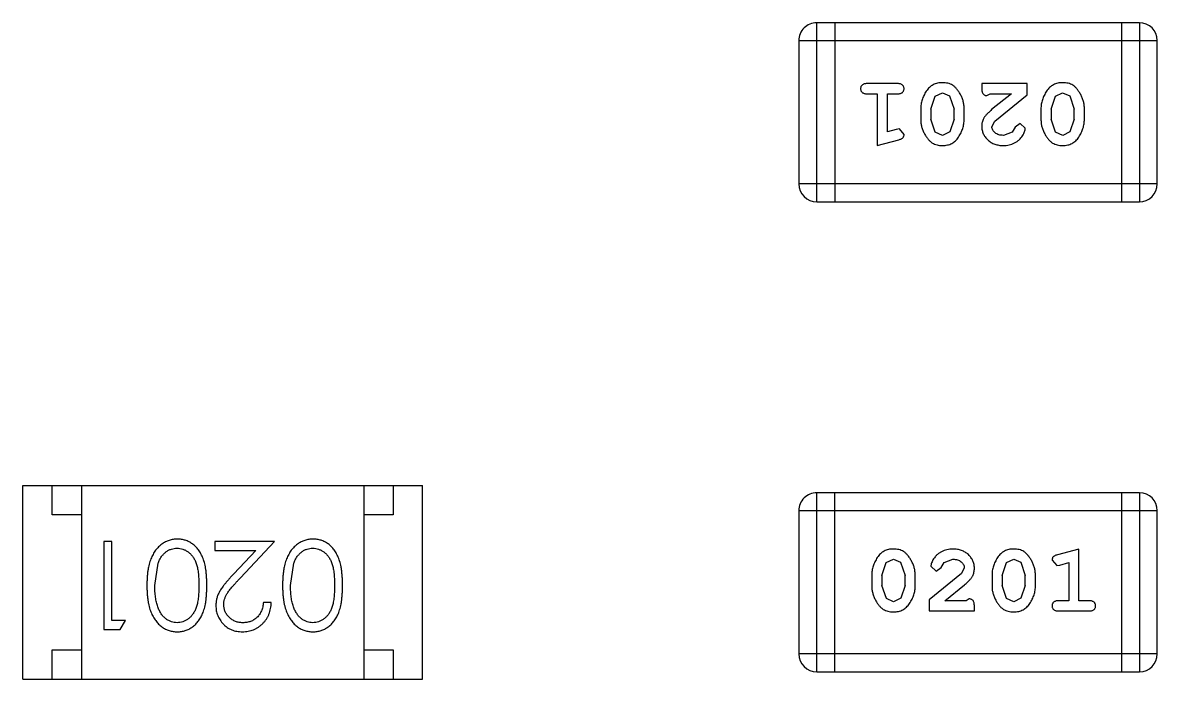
# Model space of a CAD drawing. Header units: inches. Extents: x 246 to 500, y -220 to -17.
# Drawn here: x 463.015 to 464.945, y -159.324 to -158.206 of the extents above; entities that cross this region are included whole.
import ezdxf

# ---------------------------------------------------------------- set-up
doc = ezdxf.new("R2010")
doc.units = ezdxf.units.IN
doc.header["$LTSCALE"] = 1.21
doc.header["$MEASUREMENT"] = 0
doc.layers.get('0').update_dxf_attribs({"linetype": 'CONTINUOUS'})

msp = doc.modelspace()

# ---------------------------------------------------------------- linework, layer by layer
at = {"color": 7, "linetype": 'Continuous'}
for p, q in [((464.3657, -158.5112), (464.3657, -158.2064)), ((464.9144, -158.2064), (464.3657, -158.2064)), ((464.3962, -158.2064), (464.3962, -158.5112)), ((464.8839, -158.2064), (464.8839, -158.5112)), ((464.9144, -158.2064), (464.9144, -158.5112)), ((464.3353, -158.2369), (464.9449, -158.2369)), ((464.3353, -158.2369), (464.3353, -158.4807)), ((464.9449, -158.4807), (464.9449, -158.2369)), ((464.5032, -158.31), (464.4513, -158.31)), ((464.7234, -158.31), (464.6464, -158.31)), ((464.6464, -158.31), (464.6464, -158.3179)), ((464.7234, -158.3289), (464.7234, -158.31)), ((464.4513, -158.3273), (464.4686, -158.3273)), ((464.4686, -158.3273), (464.4686, -158.4154)), ((464.4859, -158.3273), (464.5032, -158.3273)), ((464.4859, -158.3923), (464.4859, -158.3273)), ((464.5598, -158.3534), (464.5671, -158.3316)), ((464.5671, -158.3316), (464.5794, -158.3258)), ((464.5794, -158.3258), (464.5915, -158.3311)), ((464.5915, -158.3311), (464.5992, -158.3534)), ((464.655, -158.3305), (464.6605, -158.3273)), ((464.6605, -158.3273), (464.6967, -158.3273)), ((464.6967, -158.3273), (464.6631, -158.3544)), ((464.6684, -158.3739), (464.7234, -158.3289)), ((464.7643, -158.3534), (464.7716, -158.3316)), ((464.7716, -158.3316), (464.7839, -158.3258)), ((464.7839, -158.3258), (464.796, -158.3311)), ((464.796, -158.3311), (464.8037, -158.3534)), ((464.5425, -158.3531), (464.5425, -158.3708)), ((464.5598, -158.3534), (464.5598, -158.3706)), ((464.5992, -158.3706), (464.5992, -158.3534)), ((464.6165, -158.3708), (464.6165, -158.3531)), ((464.747, -158.3531), (464.747, -158.3708)), ((464.7643, -158.3534), (464.7643, -158.3706)), ((464.8037, -158.3706), (464.8037, -158.3534)), ((464.821, -158.3708), (464.821, -158.3531)), ((464.5674, -158.3929), (464.5598, -158.3706)), ((464.5992, -158.3706), (464.5919, -158.3923)), ((464.6637, -158.3836), (464.6684, -158.3739)), ((464.7115, -158.3777), (464.703, -158.3843)), ((464.7203, -158.3861), (464.7115, -158.3777)), ((464.7719, -158.3929), (464.7643, -158.3706)), ((464.8037, -158.3706), (464.7964, -158.3923)), ((464.5009, -158.3882), (464.4859, -158.3923)), ((464.5063, -158.3871), (464.5009, -158.3882)), ((464.5142, -158.3964), (464.5063, -158.3871)), ((464.5796, -158.3981), (464.5674, -158.3929)), ((464.5919, -158.3923), (464.5796, -158.3981)), ((464.698, -158.3928), (464.6832, -158.3981)), ((464.703, -158.3843), (464.698, -158.3928)), ((464.7841, -158.3981), (464.7719, -158.3929)), ((464.7964, -158.3923), (464.7841, -158.3981)), ((464.4686, -158.4154), (464.5052, -158.4056)), ((464.9449, -158.4807), (464.3353, -158.4807)), ((464.3657, -158.5112), (464.9144, -158.5112)), ((463.0152, -158.9936), (463.6952, -158.9936)), ((463.0152, -159.3236), (463.0152, -158.9936)), ((463.0652, -159.0436), (463.0652, -158.9936)), ((463.1152, -158.9936), (463.1152, -159.3236)), ((463.5952, -158.9936), (463.5952, -159.3236)), ((463.6452, -158.9936), (463.6452, -159.0436)), ((463.6952, -159.3236), (463.6952, -158.9936)), ((464.9145, -159.0062), (464.3658, -159.0062)), ((464.3658, -159.311), (464.3658, -159.0062)), ((464.3963, -159.311), (464.3963, -159.0062)), ((464.884, -159.0062), (464.884, -159.311)), ((464.9145, -159.0062), (464.9145, -159.311)), ((463.1152, -159.0436), (463.0652, -159.0436)), ((463.6452, -159.0436), (463.5952, -159.0436)), ((464.3354, -159.0366), (464.945, -159.0366)), ((464.3354, -159.0366), (464.3354, -159.2805)), ((464.945, -159.2805), (464.945, -159.0366)), ((463.1668, -159.0889), (463.1533, -159.0889)), ((463.1533, -159.0889), (463.1533, -159.2389)), ((463.1668, -159.2235), (463.1668, -159.0889)), ((463.4437, -159.0889), (463.3418, -159.0889)), ((463.3418, -159.0889), (463.3418, -159.1043)), ((463.3856, -159.151), (463.4437, -159.0889)), ((463.3418, -159.1043), (463.4116, -159.1043)), ((463.4116, -159.1043), (463.3741, -159.1443)), ((464.8116, -159.1019), (464.7751, -159.1118)), ((464.8116, -159.19), (464.8116, -159.1019)), ((463.2399, -159.1639), (463.2456, -159.1262)), ((463.4707, -159.1639), (463.4763, -159.1262)), ((464.4766, -159.1468), (464.4838, -159.125)), ((464.4838, -159.125), (464.4962, -159.1192)), ((464.4962, -159.1192), (464.5083, -159.1245)), ((464.5083, -159.1245), (464.5159, -159.1468)), ((464.5599, -159.1312), (464.5688, -159.1397)), ((464.5772, -159.1331), (464.5822, -159.1246)), ((464.5822, -159.1246), (464.5971, -159.1192)), ((464.6811, -159.1468), (464.6883, -159.125)), ((464.6883, -159.125), (464.7007, -159.1192)), ((464.7007, -159.1192), (464.7128, -159.1245)), ((464.7128, -159.1245), (464.7204, -159.1468)), ((464.766, -159.121), (464.7739, -159.1302)), ((464.7739, -159.1302), (464.7793, -159.1292)), ((464.7793, -159.1292), (464.7943, -159.1251)), ((464.7943, -159.1251), (464.7943, -159.19)), ((464.4592, -159.1465), (464.4592, -159.1643)), ((464.4766, -159.1468), (464.4766, -159.164)), ((464.5159, -159.164), (464.5159, -159.1468)), ((464.5332, -159.1643), (464.5332, -159.1465)), ((464.6118, -159.1435), (464.5568, -159.1884)), ((464.5688, -159.1397), (464.5772, -159.1331)), ((464.6166, -159.1338), (464.6118, -159.1435)), ((464.6638, -159.1465), (464.6638, -159.1643)), ((464.6811, -159.1468), (464.6811, -159.164)), ((464.7204, -159.164), (464.7204, -159.1468)), ((464.7377, -159.1643), (464.7377, -159.1465)), ((464.4842, -159.1863), (464.4766, -159.164)), ((464.5159, -159.164), (464.5086, -159.1858)), ((464.5835, -159.19), (464.6171, -159.163)), ((464.6887, -159.1863), (464.6811, -159.164)), ((464.7204, -159.164), (464.7131, -159.1858)), ((464.4963, -159.1916), (464.4842, -159.1863)), ((464.5086, -159.1858), (464.4963, -159.1916)), ((464.5568, -159.1884), (464.5568, -159.2073)), ((464.6252, -159.1869), (464.6197, -159.19)), ((464.7008, -159.1916), (464.6887, -159.1863)), ((464.7131, -159.1858), (464.7008, -159.1916)), ((463.438, -159.1927), (463.4245, -159.1927)), ((464.5568, -159.2073), (464.6339, -159.2073)), ((464.6197, -159.19), (464.5835, -159.19)), ((464.6339, -159.2073), (464.6339, -159.1995)), ((464.7943, -159.19), (464.777, -159.19)), ((464.777, -159.2073), (464.8289, -159.2073)), ((464.8289, -159.19), (464.8116, -159.19)), ((463.1899, -159.2235), (463.1668, -159.2235)), ((463.1811, -159.2389), (463.1899, -159.2235)), ((463.1533, -159.2389), (463.1811, -159.2389)), ((463.0652, -159.2736), (463.1152, -159.2736)), ((463.0652, -159.3236), (463.0652, -159.2736)), ((463.5952, -159.2736), (463.6452, -159.2736)), ((463.6452, -159.2736), (463.6452, -159.3236)), ((464.945, -159.2805), (464.3354, -159.2805)), ((463.0152, -159.3236), (463.6952, -159.3236)), ((464.3658, -159.311), (464.9145, -159.311))]:
    msp.add_line(p, q, dxfattribs=at)
for centre, start, end in [((464.3657, -158.2369), 89.9999, 179.9999), ((464.9144, -158.2369), 359.9999, 89.9999), ((464.3657, -158.4807), 179.9999, 269.9999), ((464.9144, -158.4807), 269.9999, 359.9999), ((464.3658, -159.0366), 89.9999, 179.9999), ((464.9145, -159.0366), 359.9999, 89.9999), ((464.3658, -159.2805), 179.9999, 269.9999), ((464.9145, -159.2805), 269.9999, 359.9999)]:
    msp.add_arc(centre, 0.0305, start, end, dxfattribs=at)
for points, knots in [([(464.4513, -158.31), (464.4504, -158.3101), (464.4487, -158.3101), (464.4464, -158.3106), (464.4444, -158.3113), (464.4429, -158.3124), (464.4417, -158.3137), (464.4409, -158.3152), (464.4404, -158.3169), (464.4403, -158.3181), (464.4403, -158.3187)], [0, 0, 0, 0, 0.169012, 0.317488, 0.445429, 0.560977, 0.67065, 0.776666, 0.88492, 1, 1, 1, 1]), ([(464.4403, -158.3187), (464.4403, -158.3193), (464.4404, -158.3205), (464.4409, -158.3222), (464.4417, -158.3237), (464.4429, -158.325), (464.4444, -158.3261), (464.4464, -158.3268), (464.4487, -158.3273), (464.4504, -158.3273), (464.4513, -158.3273)], [0, 0, 0, 0, 0.11517, 0.223509, 0.328254, 0.438012, 0.553651, 0.682263, 0.830856, 1, 1, 1, 1]), ([(464.5142, -158.3187), (464.5142, -158.3181), (464.5141, -158.3169), (464.5136, -158.3152), (464.5128, -158.3137), (464.5116, -158.3124), (464.5101, -158.3113), (464.5081, -158.3106), (464.5058, -158.3101), (464.5041, -158.3101), (464.5032, -158.31)], [0, 0, 0, 0, 0.115051, 0.223278, 0.329269, 0.437893, 0.554681, 0.682591, 0.83103, 1, 1, 1, 1]), ([(464.5032, -158.3273), (464.5041, -158.3273), (464.5058, -158.3273), (464.5081, -158.3268), (464.5101, -158.3261), (464.5116, -158.325), (464.5128, -158.3237), (464.5136, -158.3222), (464.5141, -158.3205), (464.5142, -158.3193), (464.5142, -158.3187)], [0, 0, 0, 0, 0.169102, 0.317658, 0.446239, 0.563118, 0.671828, 0.776546, 0.884858, 1, 1, 1, 1]), ([(464.5794, -158.3085), (464.578, -158.3085), (464.5752, -158.3086), (464.5711, -158.3093), (464.5672, -158.3104), (464.5637, -158.312), (464.5603, -158.314), (464.5573, -158.3166), (464.5545, -158.3195), (464.552, -158.3229), (464.5498, -158.3265), (464.5479, -158.3302), (464.5462, -158.3339), (464.5449, -158.3376), (464.5438, -158.3414), (464.5431, -158.3453), (464.5426, -158.3492), (464.5426, -158.3518), (464.5425, -158.3531)], [0, 0, 0, 0, 0.067217, 0.131051, 0.19272, 0.252824, 0.312745, 0.373449, 0.436041, 0.501494, 0.567761, 0.632087, 0.695096, 0.757109, 0.817993, 0.878657, 0.939311, 1, 1, 1, 1]), ([(464.6165, -158.3531), (464.6165, -158.352), (464.6164, -158.3499), (464.6161, -158.3467), (464.6156, -158.3436), (464.6149, -158.3405), (464.6141, -158.3374), (464.6129, -158.3345), (464.6117, -158.3315), (464.6102, -158.3286), (464.6086, -158.3259), (464.607, -158.3233), (464.6053, -158.321), (464.6037, -158.3189), (464.602, -158.3171), (464.6003, -158.3154), (464.5986, -158.314), (464.5962, -158.3124), (464.593, -158.3108), (464.5888, -158.3094), (464.5843, -158.3086), (464.5811, -158.3085), (464.5794, -158.3085)], [0, 0, 0, 0, 0.049886, 0.09882, 0.148132, 0.19689, 0.246038, 0.295176, 0.345305, 0.395692, 0.445312, 0.491875, 0.535813, 0.577009, 0.616081, 0.652689, 0.687585, 0.720206, 0.785062, 0.85223, 0.923759, 1, 1, 1, 1]), ([(464.6464, -158.3179), (464.6464, -158.319), (464.6464, -158.321), (464.6469, -158.3237), (464.6475, -158.3259), (464.6486, -158.3276), (464.6499, -158.3289), (464.6514, -158.3298), (464.6532, -158.3304), (464.6544, -158.3305), (464.655, -158.3305)], [0, 0, 0, 0, 0.1844, 0.34094, 0.473574, 0.586824, 0.690029, 0.789175, 0.890445, 1, 1, 1, 1]), ([(464.7839, -158.3085), (464.7825, -158.3085), (464.7797, -158.3086), (464.7756, -158.3093), (464.7717, -158.3104), (464.7682, -158.312), (464.7648, -158.314), (464.7618, -158.3166), (464.759, -158.3195), (464.7566, -158.3229), (464.7544, -158.3265), (464.7524, -158.3302), (464.7507, -158.3339), (464.7494, -158.3376), (464.7484, -158.3414), (464.7476, -158.3453), (464.7471, -158.3492), (464.7471, -158.3518), (464.747, -158.3531)], [0, 0, 0, 0, 0.067217, 0.131051, 0.19272, 0.252824, 0.312745, 0.373449, 0.436041, 0.501494, 0.567761, 0.632087, 0.695096, 0.757109, 0.817993, 0.878657, 0.939311, 1, 1, 1, 1]), ([(464.821, -158.3531), (464.821, -158.352), (464.8209, -158.3499), (464.8206, -158.3467), (464.8201, -158.3436), (464.8194, -158.3405), (464.8186, -158.3374), (464.8174, -158.3345), (464.8162, -158.3315), (464.8147, -158.3286), (464.8131, -158.3259), (464.8115, -158.3233), (464.8098, -158.321), (464.8082, -158.3189), (464.8065, -158.3171), (464.8048, -158.3154), (464.8031, -158.314), (464.8007, -158.3124), (464.7975, -158.3108), (464.7933, -158.3094), (464.7888, -158.3086), (464.7856, -158.3085), (464.7839, -158.3085)], [0, 0, 0, 0, 0.049886, 0.09882, 0.148132, 0.19689, 0.246038, 0.295176, 0.345305, 0.395692, 0.445312, 0.491875, 0.535813, 0.577009, 0.616081, 0.652689, 0.687585, 0.720206, 0.785062, 0.85223, 0.923759, 1, 1, 1, 1]), ([(464.6631, -158.3544), (464.6622, -158.3552), (464.6606, -158.3566), (464.6582, -158.3589), (464.6561, -158.361), (464.6542, -158.363), (464.6526, -158.3648), (464.6512, -158.3666), (464.6501, -158.3682), (464.649, -158.3703), (464.6479, -158.3728), (464.647, -158.376), (464.6465, -158.3793), (464.6464, -158.3815), (464.6464, -158.3827)], [0, 0, 0, 0, 0.103002, 0.197728, 0.285279, 0.365235, 0.437224, 0.502446, 0.560545, 0.611446, 0.707576, 0.80349, 0.900532, 1, 1, 1, 1]), ([(464.5425, -158.3708), (464.5426, -158.3719), (464.5426, -158.3741), (464.5429, -158.3772), (464.5434, -158.3804), (464.5441, -158.3835), (464.545, -158.3865), (464.5461, -158.3895), (464.5474, -158.3925), (464.5489, -158.3954), (464.5505, -158.3981), (464.5521, -158.4007), (464.5538, -158.403), (464.5555, -158.4051), (464.5572, -158.407), (464.5589, -158.4086), (464.5606, -158.41), (464.563, -158.4116), (464.5662, -158.4132), (464.5703, -158.4145), (464.5749, -158.4153), (464.578, -158.4154), (464.5797, -158.4154)], [0, 0, 0, 0, 0.049855, 0.099516, 0.148482, 0.19758, 0.246804, 0.296268, 0.346517, 0.397047, 0.446826, 0.49336, 0.537801, 0.579207, 0.617974, 0.654833, 0.689171, 0.722088, 0.786392, 0.853518, 0.924186, 1, 1, 1, 1]), ([(464.5797, -158.4154), (464.5811, -158.4154), (464.5839, -158.4153), (464.588, -158.4146), (464.5918, -158.4135), (464.5954, -158.4119), (464.5987, -158.4098), (464.6018, -158.4073), (464.6046, -158.4044), (464.607, -158.401), (464.6092, -158.3974), (464.6111, -158.3937), (464.6128, -158.39), (464.6141, -158.3862), (464.6152, -158.3824), (464.6159, -158.3786), (464.6164, -158.3747), (464.6164, -158.3721), (464.6165, -158.3708)], [0, 0, 0, 0, 0.06692, 0.130834, 0.19258, 0.252759, 0.312631, 0.373411, 0.436359, 0.501894, 0.568244, 0.632472, 0.69556, 0.757163, 0.818592, 0.878885, 0.939235, 1, 1, 1, 1]), ([(464.747, -158.3708), (464.7471, -158.3719), (464.7471, -158.3741), (464.7474, -158.3772), (464.7479, -158.3804), (464.7486, -158.3835), (464.7495, -158.3865), (464.7506, -158.3895), (464.7519, -158.3925), (464.7534, -158.3954), (464.755, -158.3981), (464.7567, -158.4007), (464.7583, -158.403), (464.76, -158.4051), (464.7617, -158.407), (464.7634, -158.4086), (464.7651, -158.41), (464.7675, -158.4116), (464.7707, -158.4132), (464.7748, -158.4145), (464.7794, -158.4153), (464.7826, -158.4154), (464.7842, -158.4154)], [0, 0, 0, 0, 0.049855, 0.099516, 0.148482, 0.19758, 0.246804, 0.296268, 0.346517, 0.397047, 0.446826, 0.49336, 0.537801, 0.579207, 0.617974, 0.654833, 0.689171, 0.722088, 0.786392, 0.853518, 0.924186, 1, 1, 1, 1]), ([(464.7842, -158.4154), (464.7856, -158.4154), (464.7884, -158.4153), (464.7925, -158.4146), (464.7964, -158.4135), (464.7999, -158.4119), (464.8032, -158.4098), (464.8063, -158.4073), (464.8091, -158.4044), (464.8115, -158.401), (464.8137, -158.3974), (464.8157, -158.3937), (464.8173, -158.39), (464.8186, -158.3862), (464.8197, -158.3824), (464.8204, -158.3786), (464.8209, -158.3747), (464.821, -158.3721), (464.821, -158.3708)], [0, 0, 0, 0, 0.06692, 0.130834, 0.19258, 0.252759, 0.312631, 0.373411, 0.436359, 0.501894, 0.568244, 0.632472, 0.69556, 0.757163, 0.818592, 0.878885, 0.939235, 1, 1, 1, 1]), ([(464.5052, -158.4056), (464.506, -158.4053), (464.5076, -158.4048), (464.5097, -158.404), (464.5113, -158.4031), (464.5125, -158.4021), (464.5133, -158.4009), (464.5138, -158.3995), (464.5142, -158.398), (464.5142, -158.397), (464.5142, -158.3964)], [0, 0, 0, 0, 0.187321, 0.344927, 0.475328, 0.579604, 0.674244, 0.773631, 0.882025, 1, 1, 1, 1]), ([(464.6464, -158.3827), (464.6464, -158.3838), (464.6465, -158.386), (464.6469, -158.3892), (464.6478, -158.3923), (464.6489, -158.3953), (464.6504, -158.3982), (464.6521, -158.4009), (464.6542, -158.4035), (464.6566, -158.4059), (464.6593, -158.4081), (464.6621, -158.4101), (464.6652, -158.4118), (464.6684, -158.4131), (464.6718, -158.4141), (464.6754, -158.4149), (464.6792, -158.4154), (464.6817, -158.4154), (464.683, -158.4154)], [0, 0, 0, 0, 0.060981, 0.120256, 0.178148, 0.236115, 0.293993, 0.352864, 0.413358, 0.476056, 0.539296, 0.602396, 0.665116, 0.728325, 0.792919, 0.859317, 0.928302, 1, 1, 1, 1]), ([(464.6832, -158.3981), (464.6818, -158.3981), (464.6791, -158.398), (464.6752, -158.3972), (464.6719, -158.3958), (464.669, -158.3939), (464.6667, -158.3916), (464.6649, -158.3891), (464.6639, -158.3864), (464.6637, -158.3845), (464.6637, -158.3836)], [0, 0, 0, 0, 0.156344, 0.299348, 0.4327, 0.561, 0.682299, 0.791883, 0.89611, 1, 1, 1, 1]), ([(464.683, -158.4154), (464.6847, -158.4154), (464.6881, -158.4153), (464.693, -158.4144), (464.6978, -158.413), (464.7023, -158.411), (464.7064, -158.4086), (464.7101, -158.4057), (464.7132, -158.4025), (464.7157, -158.3989), (464.7177, -158.3953), (464.7192, -158.392), (464.7201, -158.389), (464.7202, -158.387), (464.7203, -158.3861)], [0, 0, 0, 0, 0.098286, 0.193983, 0.289056, 0.384352, 0.477435, 0.566197, 0.652355, 0.737986, 0.818188, 0.887401, 0.94802, 1, 1, 1, 1]), ([(463.2782, -159.0851), (463.277, -159.0851), (463.2746, -159.0851), (463.2711, -159.0856), (463.2677, -159.0862), (463.2643, -159.0871), (463.2611, -159.0884), (463.2579, -159.0898), (463.2548, -159.0916), (463.2518, -159.0935), (463.2489, -159.0958), (463.2462, -159.0983), (463.2436, -159.1011), (463.2411, -159.1041), (463.2389, -159.1074), (463.2368, -159.111), (463.2349, -159.1148), (463.2331, -159.1189), (463.2315, -159.1233), (463.2302, -159.128), (463.229, -159.1331), (463.228, -159.1385), (463.2273, -159.1444), (463.2268, -159.1505), (463.2265, -159.1571), (463.2265, -159.1615), (463.2264, -159.1638)], [0, 0, 0, 0, 0.033824, 0.067298, 0.10028, 0.133019, 0.165736, 0.198792, 0.232372, 0.266409, 0.301016, 0.336196, 0.371972, 0.408574, 0.446394, 0.485225, 0.525372, 0.567224, 0.611081, 0.65775, 0.70702, 0.759235, 0.814484, 0.873227, 0.934937, 1, 1, 1, 1]), ([(463.3283, -159.1638), (463.3283, -159.1615), (463.3283, -159.1568), (463.328, -159.15), (463.3275, -159.1437), (463.3268, -159.1377), (463.3259, -159.1322), (463.3248, -159.1271), (463.3235, -159.1223), (463.322, -159.118), (463.3203, -159.114), (463.3184, -159.1103), (463.3164, -159.1068), (463.3142, -159.1036), (463.3119, -159.1006), (463.3095, -159.0979), (463.3068, -159.0955), (463.304, -159.0933), (463.3011, -159.0914), (463.2981, -159.0897), (463.295, -159.0882), (463.2918, -159.0871), (463.2885, -159.0862), (463.2852, -159.0855), (463.2817, -159.0851), (463.2794, -159.0851), (463.2782, -159.0851)], [0, 0, 0, 0, 0.068113, 0.132564, 0.193427, 0.250218, 0.303569, 0.353576, 0.400235, 0.443586, 0.484619, 0.524292, 0.56238, 0.599049, 0.63494, 0.669782, 0.704009, 0.737842, 0.771098, 0.803896, 0.836415, 0.868639, 0.900715, 0.933378, 0.966213, 1, 1, 1, 1]), ([(463.509, -159.0851), (463.5078, -159.0851), (463.5054, -159.0851), (463.5019, -159.0856), (463.4984, -159.0862), (463.4951, -159.0871), (463.4918, -159.0884), (463.4886, -159.0898), (463.4856, -159.0916), (463.4825, -159.0935), (463.4797, -159.0958), (463.4769, -159.0983), (463.4743, -159.1011), (463.4719, -159.1041), (463.4697, -159.1074), (463.4676, -159.111), (463.4657, -159.1148), (463.4639, -159.1189), (463.4623, -159.1233), (463.461, -159.128), (463.4598, -159.1331), (463.4588, -159.1385), (463.4581, -159.1444), (463.4576, -159.1505), (463.4573, -159.1571), (463.4572, -159.1615), (463.4572, -159.1638)], [0, 0, 0, 0, 0.033824, 0.067298, 0.10028, 0.133019, 0.165736, 0.198792, 0.232372, 0.266409, 0.301016, 0.336196, 0.371972, 0.408574, 0.446394, 0.485225, 0.525372, 0.567224, 0.611081, 0.65775, 0.70702, 0.759235, 0.814484, 0.873227, 0.934937, 1, 1, 1, 1]), ([(463.5591, -159.1638), (463.5591, -159.1615), (463.5591, -159.1568), (463.5588, -159.15), (463.5583, -159.1437), (463.5576, -159.1377), (463.5567, -159.1322), (463.5556, -159.1271), (463.5543, -159.1223), (463.5528, -159.118), (463.5511, -159.114), (463.5492, -159.1103), (463.5472, -159.1068), (463.545, -159.1036), (463.5427, -159.1006), (463.5402, -159.0979), (463.5376, -159.0955), (463.5348, -159.0933), (463.5319, -159.0914), (463.5289, -159.0897), (463.5258, -159.0882), (463.5226, -159.0871), (463.5193, -159.0862), (463.5159, -159.0855), (463.5125, -159.0851), (463.5102, -159.0851), (463.509, -159.0851)], [0, 0, 0, 0, 0.068113, 0.132564, 0.193427, 0.250218, 0.303569, 0.353576, 0.400235, 0.443586, 0.484619, 0.524292, 0.56238, 0.599049, 0.63494, 0.669782, 0.704009, 0.737842, 0.771098, 0.803896, 0.836415, 0.868639, 0.900715, 0.933378, 0.966213, 1, 1, 1, 1]), ([(463.2456, -159.1262), (463.246, -159.1251), (463.2467, -159.1231), (463.248, -159.1202), (463.2495, -159.1174), (463.2511, -159.1149), (463.2529, -159.1126), (463.2547, -159.1105), (463.2567, -159.1086), (463.2595, -159.1063), (463.2632, -159.104), (463.2679, -159.102), (463.2728, -159.1006), (463.2761, -159.1005), (463.2777, -159.1004)], [0, 0, 0, 0, 0.075949, 0.148549, 0.218996, 0.286119, 0.351826, 0.416074, 0.478265, 0.540325, 0.660405, 0.774606, 0.887187, 1, 1, 1, 1]), ([(463.2777, -159.1004), (463.2794, -159.1005), (463.2827, -159.1007), (463.2876, -159.102), (463.2923, -159.1041), (463.2961, -159.1064), (463.2989, -159.1087), (463.301, -159.1107), (463.3029, -159.1128), (463.3047, -159.1151), (463.3063, -159.1176), (463.3077, -159.1203), (463.3091, -159.1232), (463.3104, -159.1264), (463.3114, -159.1298), (463.3124, -159.1335), (463.3131, -159.1377), (463.3138, -159.1422), (463.3143, -159.1471), (463.3146, -159.1524), (463.3149, -159.158), (463.3149, -159.1619), (463.3149, -159.1639)], [0, 0, 0, 0, 0.060034, 0.120278, 0.182348, 0.247919, 0.281641, 0.315701, 0.350322, 0.385703, 0.421819, 0.459196, 0.497866, 0.538301, 0.58121, 0.628183, 0.679403, 0.734699, 0.794074, 0.858416, 0.927049, 1, 1, 1, 1]), ([(463.4763, -159.1262), (463.4767, -159.1251), (463.4775, -159.1231), (463.4788, -159.1202), (463.4803, -159.1174), (463.4819, -159.1149), (463.4836, -159.1126), (463.4855, -159.1105), (463.4875, -159.1086), (463.4903, -159.1063), (463.494, -159.104), (463.4987, -159.102), (463.5035, -159.1006), (463.5069, -159.1005), (463.5085, -159.1004)], [0, 0, 0, 0, 0.075949, 0.148549, 0.218996, 0.286119, 0.351826, 0.416074, 0.478265, 0.540325, 0.660405, 0.774606, 0.887187, 1, 1, 1, 1]), ([(463.5085, -159.1004), (463.5102, -159.1005), (463.5135, -159.1007), (463.5183, -159.102), (463.5231, -159.1041), (463.5268, -159.1064), (463.5297, -159.1087), (463.5318, -159.1107), (463.5336, -159.1128), (463.5354, -159.1151), (463.5371, -159.1176), (463.5385, -159.1203), (463.5399, -159.1232), (463.5411, -159.1264), (463.5422, -159.1298), (463.5431, -159.1335), (463.5439, -159.1377), (463.5446, -159.1422), (463.545, -159.1471), (463.5454, -159.1524), (463.5456, -159.158), (463.5457, -159.1619), (463.5457, -159.1639)], [0, 0, 0, 0, 0.060034, 0.120278, 0.182348, 0.247919, 0.281641, 0.315701, 0.350322, 0.385703, 0.421819, 0.459196, 0.497866, 0.538301, 0.58121, 0.628183, 0.679403, 0.734699, 0.794074, 0.858416, 0.927049, 1, 1, 1, 1]), ([(464.496, -159.1019), (464.4946, -159.102), (464.4918, -159.102), (464.4877, -159.1027), (464.4839, -159.1039), (464.4803, -159.1055), (464.477, -159.1075), (464.474, -159.11), (464.4712, -159.113), (464.4687, -159.1164), (464.4665, -159.12), (464.4646, -159.1237), (464.4629, -159.1274), (464.4616, -159.1311), (464.4605, -159.1349), (464.4598, -159.1388), (464.4593, -159.1426), (464.4593, -159.1452), (464.4592, -159.1465)], [0, 0, 0, 0, 0.06692, 0.130834, 0.19258, 0.252759, 0.312631, 0.373411, 0.436359, 0.501894, 0.568244, 0.632472, 0.69556, 0.757163, 0.818592, 0.878885, 0.939235, 1, 1, 1, 1]), ([(464.5332, -159.1465), (464.5332, -159.1455), (464.5331, -159.1433), (464.5328, -159.1401), (464.5323, -159.137), (464.5316, -159.1339), (464.5307, -159.1308), (464.5296, -159.1278), (464.5283, -159.1249), (464.5268, -159.122), (464.5252, -159.1193), (464.5236, -159.1167), (464.5219, -159.1144), (464.5202, -159.1123), (464.5185, -159.1104), (464.5168, -159.1088), (464.5151, -159.1073), (464.5127, -159.1058), (464.5095, -159.1042), (464.5054, -159.1029), (464.5008, -159.1021), (464.4977, -159.102), (464.496, -159.1019)], [0, 0, 0, 0, 0.049855, 0.099516, 0.148482, 0.19758, 0.246804, 0.296268, 0.346517, 0.397047, 0.446826, 0.49336, 0.537801, 0.579207, 0.617974, 0.654833, 0.689171, 0.722088, 0.786392, 0.853518, 0.924186, 1, 1, 1, 1]), ([(464.5972, -159.1019), (464.5955, -159.102), (464.5921, -159.1021), (464.5872, -159.103), (464.5825, -159.1044), (464.578, -159.1064), (464.5738, -159.1088), (464.5702, -159.1117), (464.567, -159.1149), (464.5645, -159.1185), (464.5625, -159.1221), (464.5611, -159.1254), (464.5601, -159.1284), (464.56, -159.1303), (464.5599, -159.1312)], [0, 0, 0, 0, 0.098286, 0.193983, 0.289056, 0.384352, 0.477435, 0.566197, 0.652355, 0.737986, 0.818188, 0.887401, 0.94802, 1, 1, 1, 1]), ([(464.6339, -159.1347), (464.6338, -159.1336), (464.6338, -159.1314), (464.6333, -159.1281), (464.6325, -159.125), (464.6313, -159.1221), (464.6299, -159.1192), (464.6281, -159.1165), (464.626, -159.1139), (464.6236, -159.1115), (464.6209, -159.1092), (464.6181, -159.1073), (464.6151, -159.1056), (464.6118, -159.1042), (464.6084, -159.1032), (464.6049, -159.1024), (464.6011, -159.102), (464.5985, -159.102), (464.5972, -159.1019)], [0, 0, 0, 0, 0.060981, 0.120256, 0.178148, 0.236115, 0.293993, 0.352864, 0.413358, 0.476056, 0.539296, 0.602396, 0.665116, 0.728325, 0.792919, 0.859317, 0.928302, 1, 1, 1, 1]), ([(464.7006, -159.1019), (464.6991, -159.102), (464.6963, -159.102), (464.6922, -159.1027), (464.6884, -159.1039), (464.6848, -159.1055), (464.6815, -159.1075), (464.6785, -159.11), (464.6757, -159.113), (464.6732, -159.1164), (464.671, -159.12), (464.6691, -159.1237), (464.6674, -159.1274), (464.6661, -159.1311), (464.665, -159.1349), (464.6643, -159.1388), (464.6638, -159.1426), (464.6638, -159.1452), (464.6638, -159.1465)], [0, 0, 0, 0, 0.06692, 0.130834, 0.19258, 0.252759, 0.312631, 0.373411, 0.436359, 0.501894, 0.568244, 0.632472, 0.69556, 0.757163, 0.818592, 0.878885, 0.939235, 1, 1, 1, 1]), ([(464.7377, -159.1465), (464.7377, -159.1455), (464.7376, -159.1433), (464.7373, -159.1401), (464.7368, -159.137), (464.7361, -159.1339), (464.7352, -159.1308), (464.7341, -159.1278), (464.7328, -159.1249), (464.7313, -159.122), (464.7297, -159.1193), (464.7281, -159.1167), (464.7264, -159.1144), (464.7248, -159.1123), (464.723, -159.1104), (464.7213, -159.1088), (464.7196, -159.1073), (464.7172, -159.1058), (464.7141, -159.1042), (464.7099, -159.1029), (464.7053, -159.1021), (464.7022, -159.102), (464.7006, -159.1019)], [0, 0, 0, 0, 0.049855, 0.099516, 0.148482, 0.19758, 0.246804, 0.296268, 0.346517, 0.397047, 0.446826, 0.49336, 0.537801, 0.579207, 0.617974, 0.654833, 0.689171, 0.722088, 0.786392, 0.853518, 0.924186, 1, 1, 1, 1]), ([(464.7751, -159.1118), (464.7742, -159.1121), (464.7726, -159.1125), (464.7706, -159.1134), (464.7689, -159.1143), (464.7677, -159.1153), (464.7669, -159.1165), (464.7664, -159.1178), (464.766, -159.1193), (464.766, -159.1204), (464.766, -159.121)], [0, 0, 0, 0, 0.187321, 0.344927, 0.475328, 0.579604, 0.674244, 0.773631, 0.882025, 1, 1, 1, 1]), ([(464.5971, -159.1192), (464.5985, -159.1193), (464.6012, -159.1194), (464.605, -159.1202), (464.6084, -159.1216), (464.6112, -159.1235), (464.6136, -159.1258), (464.6153, -159.1282), (464.6164, -159.1309), (464.6165, -159.1328), (464.6166, -159.1338)], [0, 0, 0, 0, 0.156344, 0.299348, 0.4327, 0.561, 0.682299, 0.791883, 0.89611, 1, 1, 1, 1]), ([(463.3741, -159.1443), (463.3726, -159.1459), (463.3699, -159.1488), (463.3659, -159.1532), (463.3624, -159.1573), (463.3592, -159.1612), (463.3563, -159.1648), (463.3539, -159.1682), (463.3518, -159.1714), (463.3494, -159.1752), (463.3471, -159.1799), (463.3452, -159.1858), (463.344, -159.1919), (463.3438, -159.1961), (463.3437, -159.1982)], [0, 0, 0, 0, 0.09953, 0.192079, 0.277712, 0.357454, 0.429648, 0.495771, 0.555538, 0.608657, 0.707578, 0.804328, 0.901298, 1, 1, 1, 1]), ([(464.6171, -159.163), (464.618, -159.1622), (464.6197, -159.1607), (464.622, -159.1585), (464.6242, -159.1564), (464.626, -159.1544), (464.6276, -159.1525), (464.629, -159.1508), (464.6301, -159.1491), (464.6312, -159.1471), (464.6323, -159.1445), (464.6332, -159.1414), (464.6338, -159.1381), (464.6338, -159.1358), (464.6339, -159.1347)], [0, 0, 0, 0, 0.103002, 0.197728, 0.285279, 0.365235, 0.437224, 0.502446, 0.560545, 0.611446, 0.707576, 0.80349, 0.900532, 1, 1, 1, 1]), ([(463.2264, -159.1638), (463.2265, -159.1661), (463.2265, -159.1706), (463.2268, -159.1772), (463.2273, -159.1834), (463.2281, -159.1892), (463.229, -159.1947), (463.2302, -159.1998), (463.2316, -159.2046), (463.2332, -159.209), (463.235, -159.2131), (463.2369, -159.2169), (463.2391, -159.2205), (463.2413, -159.2238), (463.2437, -159.2268), (463.2463, -159.2296), (463.249, -159.2321), (463.2519, -159.2344), (463.2548, -159.2364), (463.2579, -159.2381), (463.2611, -159.2395), (463.2644, -159.2407), (463.2677, -159.2416), (463.2711, -159.2423), (463.2746, -159.2427), (463.277, -159.2427), (463.2782, -159.2427)], [0, 0, 0, 0, 0.065278, 0.127205, 0.186168, 0.241675, 0.294115, 0.343609, 0.390387, 0.434463, 0.476646, 0.517002, 0.555936, 0.593716, 0.630057, 0.665601, 0.700745, 0.734917, 0.768681, 0.802087, 0.834849, 0.867433, 0.900138, 0.932806, 0.966212, 1, 1, 1, 1]), ([(463.2777, -159.2274), (463.2761, -159.2273), (463.2728, -159.2271), (463.268, -159.2259), (463.2633, -159.2237), (463.2596, -159.2214), (463.2567, -159.2191), (463.2547, -159.2171), (463.2527, -159.2149), (463.2509, -159.2124), (463.2492, -159.2097), (463.2477, -159.2067), (463.2462, -159.2035), (463.2449, -159.2001), (463.2437, -159.1964), (463.2426, -159.1925), (463.2418, -159.1884), (463.2411, -159.184), (463.2406, -159.1793), (463.2401, -159.1744), (463.24, -159.1692), (463.2399, -159.1657), (463.2399, -159.1639)], [0, 0, 0, 0, 0.059689, 0.119507, 0.181075, 0.246162, 0.279894, 0.314468, 0.350403, 0.387474, 0.426147, 0.466624, 0.508745, 0.553328, 0.600058, 0.649177, 0.700552, 0.754894, 0.811825, 0.871514, 0.934319, 1, 1, 1, 1]), ([(463.3149, -159.1639), (463.3149, -159.1659), (463.3149, -159.1698), (463.3146, -159.1755), (463.3143, -159.1808), (463.3137, -159.1857), (463.3132, -159.1902), (463.3123, -159.1943), (463.3114, -159.1981), (463.3103, -159.2015), (463.3091, -159.2046), (463.3077, -159.2075), (463.3062, -159.2102), (463.3046, -159.2127), (463.3028, -159.2151), (463.301, -159.2172), (463.2989, -159.2191), (463.2961, -159.2214), (463.2923, -159.2237), (463.2876, -159.2259), (463.2827, -159.2271), (463.2794, -159.2273), (463.2777, -159.2274)], [0, 0, 0, 0, 0.073302, 0.142286, 0.206253, 0.266017, 0.321612, 0.372532, 0.419497, 0.462398, 0.502825, 0.541489, 0.579034, 0.615143, 0.650298, 0.684912, 0.718701, 0.752189, 0.817245, 0.879117, 0.939613, 1, 1, 1, 1]), ([(463.2782, -159.2427), (463.2794, -159.2427), (463.2817, -159.2427), (463.2852, -159.2423), (463.2885, -159.2416), (463.2918, -159.2407), (463.295, -159.2395), (463.2982, -159.2381), (463.3012, -159.2363), (463.3041, -159.2344), (463.307, -159.2322), (463.3096, -159.2297), (463.3121, -159.227), (463.3144, -159.224), (463.3166, -159.2208), (463.3186, -159.2174), (463.3204, -159.2137), (463.3221, -159.2097), (463.3236, -159.2054), (463.3248, -159.2007), (463.326, -159.1956), (463.3268, -159.1901), (463.3275, -159.1841), (463.328, -159.1777), (463.3283, -159.1709), (463.3283, -159.1662), (463.3283, -159.1638)], [0, 0, 0, 0, 0.033742, 0.066533, 0.099153, 0.13154, 0.164087, 0.196563, 0.229707, 0.263315, 0.297504, 0.331686, 0.366482, 0.4021, 0.438958, 0.476748, 0.515985, 0.556589, 0.599519, 0.645765, 0.695487, 0.748721, 0.805687, 0.866754, 0.931405, 1, 1, 1, 1]), ([(463.3572, -159.197), (463.3573, -159.1953), (463.3574, -159.1921), (463.3584, -159.1873), (463.3601, -159.1826), (463.3621, -159.1788), (463.3641, -159.1757), (463.366, -159.173), (463.3684, -159.1701), (463.371, -159.1668), (463.3741, -159.1633), (463.3776, -159.1594), (463.3814, -159.1553), (463.3841, -159.1525), (463.3856, -159.151)], [0, 0, 0, 0, 0.088014, 0.174976, 0.2638, 0.355443, 0.406413, 0.465519, 0.533076, 0.609353, 0.693899, 0.787171, 0.889197, 1, 1, 1, 1]), ([(463.4572, -159.1638), (463.4572, -159.1661), (463.4573, -159.1706), (463.4576, -159.1772), (463.4581, -159.1834), (463.4588, -159.1892), (463.4598, -159.1947), (463.461, -159.1998), (463.4624, -159.2046), (463.464, -159.209), (463.4658, -159.2131), (463.4677, -159.2169), (463.4698, -159.2205), (463.4721, -159.2238), (463.4745, -159.2268), (463.477, -159.2296), (463.4798, -159.2321), (463.4826, -159.2344), (463.4856, -159.2364), (463.4887, -159.2381), (463.4919, -159.2395), (463.4951, -159.2407), (463.4985, -159.2416), (463.5019, -159.2423), (463.5054, -159.2427), (463.5078, -159.2427), (463.509, -159.2427)], [0, 0, 0, 0, 0.065278, 0.127205, 0.186168, 0.241675, 0.294115, 0.343609, 0.390387, 0.434463, 0.476646, 0.517002, 0.555936, 0.593716, 0.630057, 0.665601, 0.700745, 0.734917, 0.768681, 0.802087, 0.834849, 0.867433, 0.900138, 0.932806, 0.966212, 1, 1, 1, 1]), ([(463.5085, -159.2274), (463.5069, -159.2273), (463.5036, -159.2271), (463.4987, -159.2259), (463.4941, -159.2237), (463.4903, -159.2214), (463.4875, -159.2191), (463.4854, -159.2171), (463.4835, -159.2149), (463.4817, -159.2124), (463.48, -159.2097), (463.4784, -159.2067), (463.477, -159.2035), (463.4756, -159.2001), (463.4745, -159.1964), (463.4734, -159.1925), (463.4726, -159.1884), (463.4719, -159.184), (463.4714, -159.1793), (463.4709, -159.1744), (463.4707, -159.1692), (463.4707, -159.1657), (463.4707, -159.1639)], [0, 0, 0, 0, 0.059689, 0.119507, 0.181075, 0.246162, 0.279894, 0.314468, 0.350403, 0.387474, 0.426147, 0.466624, 0.508745, 0.553328, 0.600058, 0.649177, 0.700552, 0.754894, 0.811825, 0.871514, 0.934319, 1, 1, 1, 1]), ([(463.5457, -159.1639), (463.5457, -159.1659), (463.5456, -159.1698), (463.5454, -159.1755), (463.545, -159.1808), (463.5445, -159.1857), (463.5439, -159.1902), (463.5431, -159.1943), (463.5422, -159.1981), (463.5411, -159.2015), (463.5398, -159.2046), (463.5385, -159.2075), (463.537, -159.2102), (463.5354, -159.2127), (463.5336, -159.2151), (463.5317, -159.2172), (463.5297, -159.2191), (463.5268, -159.2214), (463.5231, -159.2237), (463.5184, -159.2259), (463.5135, -159.2271), (463.5102, -159.2273), (463.5085, -159.2274)], [0, 0, 0, 0, 0.073302, 0.142286, 0.206253, 0.266017, 0.321612, 0.372532, 0.419497, 0.462398, 0.502825, 0.541489, 0.579034, 0.615143, 0.650298, 0.684912, 0.718701, 0.752189, 0.817245, 0.879117, 0.939613, 1, 1, 1, 1]), ([(463.509, -159.2427), (463.5102, -159.2427), (463.5125, -159.2427), (463.5159, -159.2423), (463.5193, -159.2416), (463.5226, -159.2407), (463.5258, -159.2395), (463.5289, -159.2381), (463.532, -159.2363), (463.5349, -159.2344), (463.5377, -159.2322), (463.5404, -159.2297), (463.5429, -159.227), (463.5452, -159.224), (463.5473, -159.2208), (463.5494, -159.2174), (463.5512, -159.2137), (463.5529, -159.2097), (463.5543, -159.2054), (463.5556, -159.2007), (463.5567, -159.1956), (463.5576, -159.1901), (463.5583, -159.1841), (463.5588, -159.1777), (463.5591, -159.1709), (463.5591, -159.1662), (463.5591, -159.1638)], [0, 0, 0, 0, 0.033742, 0.066533, 0.099153, 0.13154, 0.164087, 0.196563, 0.229707, 0.263315, 0.297504, 0.331686, 0.366482, 0.4021, 0.438958, 0.476748, 0.515985, 0.556589, 0.599519, 0.645765, 0.695487, 0.748721, 0.805687, 0.866754, 0.931405, 1, 1, 1, 1]), ([(464.4592, -159.1643), (464.4593, -159.1654), (464.4593, -159.1675), (464.4596, -159.1707), (464.4601, -159.1738), (464.4608, -159.1769), (464.4617, -159.1799), (464.4628, -159.1829), (464.4641, -159.1859), (464.4655, -159.1888), (464.4671, -159.1915), (464.4687, -159.194), (464.4704, -159.1963), (464.472, -159.1985), (464.4737, -159.2003), (464.4754, -159.202), (464.4772, -159.2034), (464.4795, -159.205), (464.4827, -159.2066), (464.4869, -159.2079), (464.4915, -159.2088), (464.4946, -159.2089), (464.4963, -159.2089)], [0, 0, 0, 0, 0.049886, 0.09882, 0.148132, 0.19689, 0.246038, 0.295176, 0.345305, 0.395692, 0.445312, 0.491875, 0.535813, 0.577009, 0.616081, 0.652689, 0.687585, 0.720206, 0.785062, 0.85223, 0.923759, 1, 1, 1, 1]), ([(464.4963, -159.2089), (464.4977, -159.2089), (464.5006, -159.2088), (464.5046, -159.2081), (464.5085, -159.207), (464.5121, -159.2054), (464.5154, -159.2033), (464.5184, -159.2008), (464.5212, -159.1979), (464.5237, -159.1945), (464.5259, -159.1909), (464.5278, -159.1872), (464.5295, -159.1835), (464.5308, -159.1797), (464.5319, -159.1759), (464.5327, -159.1721), (464.5331, -159.1682), (464.5332, -159.1656), (464.5332, -159.1643)], [0, 0, 0, 0, 0.067217, 0.131051, 0.19272, 0.252824, 0.312745, 0.373449, 0.436041, 0.501494, 0.567761, 0.632087, 0.695096, 0.757109, 0.817993, 0.878657, 0.939311, 1, 1, 1, 1]), ([(464.6638, -159.1643), (464.6638, -159.1654), (464.6638, -159.1675), (464.6641, -159.1707), (464.6646, -159.1738), (464.6653, -159.1769), (464.6662, -159.1799), (464.6673, -159.1829), (464.6686, -159.1859), (464.67, -159.1888), (464.6716, -159.1915), (464.6732, -159.194), (464.6749, -159.1963), (464.6765, -159.1985), (464.6782, -159.2003), (464.6799, -159.202), (464.6817, -159.2034), (464.684, -159.205), (464.6872, -159.2066), (464.6914, -159.2079), (464.696, -159.2088), (464.6992, -159.2089), (464.7008, -159.2089)], [0, 0, 0, 0, 0.049886, 0.09882, 0.148132, 0.19689, 0.246038, 0.295176, 0.345305, 0.395692, 0.445312, 0.491875, 0.535813, 0.577009, 0.616081, 0.652689, 0.687585, 0.720206, 0.785062, 0.85223, 0.923759, 1, 1, 1, 1]), ([(464.7008, -159.2089), (464.7022, -159.2089), (464.7051, -159.2088), (464.7092, -159.2081), (464.713, -159.207), (464.7166, -159.2054), (464.7199, -159.2033), (464.7229, -159.2008), (464.7257, -159.1979), (464.7282, -159.1945), (464.7304, -159.1909), (464.7323, -159.1872), (464.734, -159.1835), (464.7354, -159.1797), (464.7364, -159.1759), (464.7372, -159.1721), (464.7376, -159.1682), (464.7377, -159.1656), (464.7377, -159.1643)], [0, 0, 0, 0, 0.067217, 0.131051, 0.19272, 0.252824, 0.312745, 0.373449, 0.436041, 0.501494, 0.567761, 0.632087, 0.695096, 0.757109, 0.817993, 0.878657, 0.939311, 1, 1, 1, 1]), ([(464.6339, -159.1995), (464.6338, -159.1984), (464.6338, -159.1964), (464.6334, -159.1937), (464.6327, -159.1915), (464.6316, -159.1897), (464.6303, -159.1884), (464.6288, -159.1875), (464.6271, -159.187), (464.6259, -159.1869), (464.6252, -159.1869)], [0, 0, 0, 0, 0.1844, 0.34094, 0.473574, 0.586824, 0.690029, 0.789175, 0.890445, 1, 1, 1, 1]), ([(463.3437, -159.1982), (463.3438, -159.1996), (463.3439, -159.2026), (463.3444, -159.2069), (463.3454, -159.211), (463.3468, -159.215), (463.3486, -159.2189), (463.3508, -159.2226), (463.3533, -159.2262), (463.3562, -159.2295), (463.3594, -159.2326), (463.363, -159.2353), (463.3667, -159.2376), (463.3707, -159.2395), (463.375, -159.241), (463.3795, -159.242), (463.3842, -159.2426), (463.3874, -159.2427), (463.389, -159.2427)], [0, 0, 0, 0, 0.06271, 0.123347, 0.183401, 0.242828, 0.302097, 0.36242, 0.423725, 0.487032, 0.550491, 0.612709, 0.674265, 0.73617, 0.799211, 0.863483, 0.930525, 1, 1, 1, 1]), ([(463.3897, -159.2274), (463.3886, -159.2273), (463.3864, -159.2273), (463.3832, -159.2268), (463.3801, -159.2262), (463.3771, -159.2252), (463.3743, -159.2239), (463.3716, -159.2223), (463.369, -159.2205), (463.3666, -159.2184), (463.3644, -159.2161), (463.3625, -159.2137), (463.3608, -159.2112), (463.3595, -159.2086), (463.3585, -159.2058), (463.3578, -159.2029), (463.3573, -159.2), (463.3572, -159.198), (463.3572, -159.197)], [0, 0, 0, 0, 0.068027, 0.133505, 0.19695, 0.26027, 0.322741, 0.384982, 0.448465, 0.513424, 0.578224, 0.640011, 0.700094, 0.760067, 0.819012, 0.877878, 0.938035, 1, 1, 1, 1]), ([(463.389, -159.2427), (463.3907, -159.2427), (463.394, -159.2426), (463.3988, -159.242), (463.4035, -159.2408), (463.4079, -159.2393), (463.4121, -159.2373), (463.4161, -159.2349), (463.42, -159.232), (463.4235, -159.2287), (463.4268, -159.2251), (463.4297, -159.2212), (463.4321, -159.2171), (463.4341, -159.2127), (463.4357, -159.208), (463.4369, -159.2032), (463.4377, -159.198), (463.4379, -159.1945), (463.438, -159.1927)], [0, 0, 0, 0, 0.06445, 0.126725, 0.187421, 0.247417, 0.306749, 0.366595, 0.427749, 0.490235, 0.553031, 0.614805, 0.676505, 0.738096, 0.801021, 0.864897, 0.931209, 1, 1, 1, 1]), ([(463.4245, -159.1927), (463.4244, -159.1941), (463.4241, -159.1967), (463.4234, -159.2005), (463.4224, -159.204), (463.4212, -159.2073), (463.4197, -159.2104), (463.418, -159.2133), (463.416, -159.2159), (463.4137, -159.2183), (463.4112, -159.2204), (463.4086, -159.2223), (463.4058, -159.2239), (463.4029, -159.2251), (463.3998, -159.2261), (463.3966, -159.2268), (463.3932, -159.2273), (463.3909, -159.2273), (463.3897, -159.2274)], [0, 0, 0, 0, 0.073648, 0.143686, 0.210962, 0.275557, 0.338064, 0.399311, 0.4594, 0.51934, 0.579024, 0.637809, 0.695959, 0.754122, 0.813113, 0.873453, 0.935561, 1, 1, 1, 1]), ([(464.777, -159.19), (464.7761, -159.19), (464.7744, -159.1901), (464.7721, -159.1905), (464.7702, -159.1913), (464.7686, -159.1924), (464.7675, -159.1937), (464.7666, -159.1952), (464.7661, -159.1969), (464.766, -159.1981), (464.766, -159.1987)], [0, 0, 0, 0, 0.169102, 0.317658, 0.446239, 0.563118, 0.671828, 0.776546, 0.884858, 1, 1, 1, 1]), ([(464.766, -159.1987), (464.766, -159.1993), (464.7661, -159.2005), (464.7666, -159.2022), (464.7674, -159.2037), (464.7686, -159.205), (464.7702, -159.2061), (464.7721, -159.2068), (464.7744, -159.2073), (464.7761, -159.2073), (464.777, -159.2073)], [0, 0, 0, 0, 0.115051, 0.223278, 0.329269, 0.437893, 0.554681, 0.682591, 0.83103, 1, 1, 1, 1]), ([(464.84, -159.1987), (464.8399, -159.1981), (464.8399, -159.1969), (464.8394, -159.1952), (464.8385, -159.1937), (464.8373, -159.1924), (464.8358, -159.1913), (464.8338, -159.1905), (464.8315, -159.1901), (464.8298, -159.19), (464.8289, -159.19)], [0, 0, 0, 0, 0.11517, 0.223509, 0.328254, 0.438012, 0.553651, 0.682263, 0.830856, 1, 1, 1, 1]), ([(464.8289, -159.2073), (464.8298, -159.2073), (464.8315, -159.2073), (464.8338, -159.2068), (464.8358, -159.2061), (464.8373, -159.205), (464.8385, -159.2037), (464.8393, -159.2022), (464.8399, -159.2005), (464.8399, -159.1993), (464.84, -159.1987)], [0, 0, 0, 0, 0.169012, 0.317488, 0.445429, 0.560977, 0.67065, 0.776666, 0.88492, 1, 1, 1, 1])]:
    msp.add_open_spline(points, degree=3, knots=knots, dxfattribs=at)

doc.saveas('drawing.dxf')
